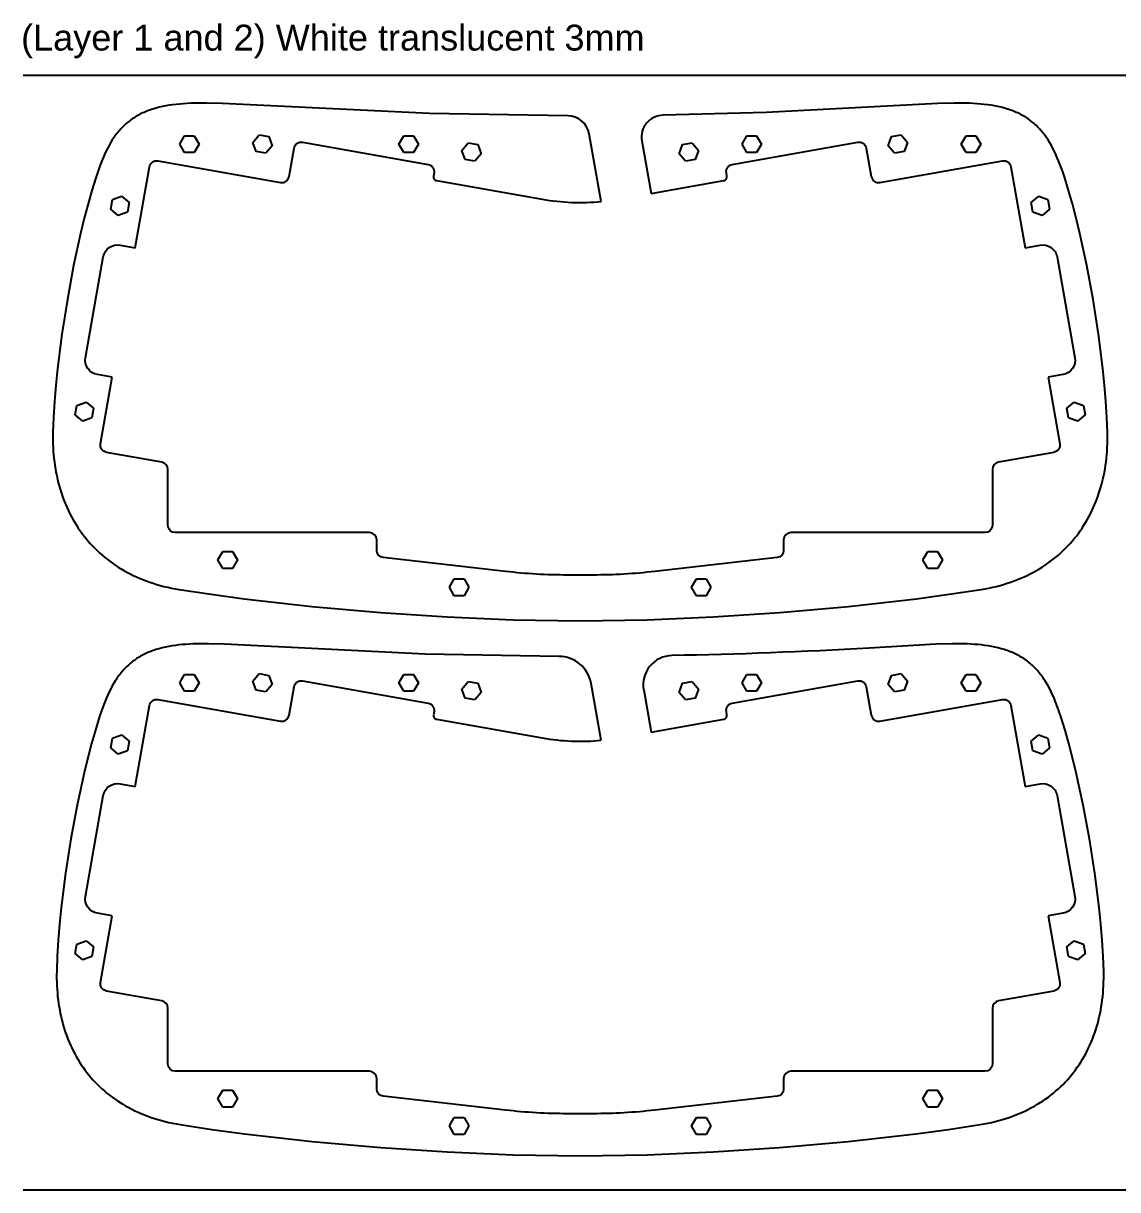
# Model space of a CAD drawing. Extents: x -770 to 754, y -86 to 233.
# Drawn here: x -464.9 to -165.4, y -86.3 to 232.8 of the extents above; entities that cross this region are included whole.
import ezdxf

# ---------------------------------------------------------------- set-up
doc = ezdxf.new("R2010")
doc.units = 0
for name, color, linetype in [('2D_ACR_PLOT$CUT1', 4, 'CONTINUOUS'), ('2D_ACR_PLOT$CUT2', 3, 'CONTINUOUS'), ('2D_ACR_PLOT$NOPRINT', 200, 'CONTINUOUS')]:
    doc.layers.add(name, color=color, linetype=linetype)
doc.styles.add('ARIAL_REGULAR', font='arial.ttf')

msp = doc.modelspace()

# ---------------------------------------------------------------- linework, layer by layer
at = {"layer": '2D_ACR_PLOT$CUT1'}
for p, q in [((-422.13, 199.74), (-420.8, 202.05)), ((-420.8, 202.05), (-418.14, 202.05)), ((-418.14, 202.05), (-416.81, 199.74)), ((-402.09, 200.2), (-400.38, 202.24)), ((-400.38, 202.24), (-397.76, 201.78)), ((-397.76, 201.78), (-396.85, 199.28)), ((-362.13, 199.74), (-360.8, 202.05)), ((-360.8, 202.05), (-358.14, 202.05)), ((-358.14, 202.05), (-356.81, 199.74)), ((-268.24, 199.74), (-266.91, 202.05)), ((-266.91, 202.05), (-264.25, 202.05)), ((-264.25, 202.05), (-262.92, 199.74)), ((-228.2, 199.28), (-227.29, 201.78)), ((-227.29, 201.78), (-224.67, 202.24)), ((-224.67, 202.24), (-222.96, 200.2)), ((-208.24, 199.74), (-206.91, 202.05)), ((-206.91, 202.05), (-204.25, 202.05)), ((-204.25, 202.05), (-202.92, 199.74)), ((-420.8, 197.44), (-422.13, 199.74)), ((-416.81, 199.74), (-418.14, 197.44)), ((-401.18, 197.7), (-402.09, 200.2)), ((-396.85, 199.28), (-398.56, 197.24)), ((-360.8, 197.44), (-362.13, 199.74)), ((-356.81, 199.74), (-358.14, 197.44)), ((-344.87, 198.02), (-343.16, 200.06)), ((-343.96, 195.52), (-344.87, 198.02)), ((-343.16, 200.06), (-340.54, 199.59)), ((-340.54, 199.59), (-339.63, 197.09)), ((-285.42, 197.09), (-284.51, 199.59)), ((-284.51, 199.59), (-281.89, 200.06)), ((-281.89, 200.06), (-280.18, 198.02)), ((-280.18, 198.02), (-281.09, 195.52)), ((-266.91, 197.44), (-268.24, 199.74)), ((-262.92, 199.74), (-264.25, 197.44)), ((-226.49, 197.24), (-228.2, 199.28)), ((-222.96, 200.2), (-223.87, 197.7)), ((-206.91, 197.44), (-208.24, 199.74)), ((-202.92, 199.74), (-204.25, 197.44)), ((-418.14, 197.44), (-420.8, 197.44)), ((-398.56, 197.24), (-401.18, 197.7)), ((-358.14, 197.44), (-360.8, 197.44)), ((-341.34, 195.05), (-343.96, 195.52)), ((-339.63, 197.09), (-341.34, 195.05)), ((-283.71, 195.05), (-285.42, 197.09)), ((-281.09, 195.52), (-283.71, 195.05)), ((-264.25, 197.44), (-266.91, 197.44)), ((-223.87, 197.7), (-226.49, 197.24)), ((-204.25, 197.44), (-206.91, 197.44)), ((-440.51, 184.58), (-438.01, 185.49)), ((-438.01, 185.49), (-435.97, 183.78)), ((-189.08, 183.78), (-187.04, 185.49)), ((-187.04, 185.49), (-184.54, 184.58)), ((-440.98, 181.96), (-440.51, 184.58)), ((-438.94, 180.25), (-440.98, 181.96)), ((-435.97, 183.78), (-436.44, 181.16)), ((-188.61, 181.16), (-189.08, 183.78)), ((-184.07, 181.96), (-186.11, 180.25)), ((-184.54, 184.58), (-184.07, 181.96)), ((-436.44, 181.16), (-438.94, 180.25)), ((-186.11, 180.25), (-188.61, 181.16)), ((-450.69, 125.64), (-450.23, 128.27)), ((-450.23, 128.27), (-447.73, 129.18)), ((-447.73, 129.18), (-445.69, 127.47)), ((-179.36, 127.47), (-177.32, 129.18)), ((-177.32, 129.18), (-174.82, 128.27)), ((-174.82, 128.27), (-174.36, 125.64)), ((-448.65, 123.93), (-450.69, 125.64)), ((-446.15, 124.84), (-448.65, 123.93)), ((-445.69, 127.47), (-446.15, 124.84)), ((-178.9, 124.84), (-179.36, 127.47)), ((-176.4, 123.93), (-178.9, 124.84)), ((-174.36, 125.64), (-176.4, 123.93)), ((-411.65, 85.97), (-410.32, 88.28)), ((-410.32, 88.28), (-407.66, 88.28)), ((-407.66, 88.28), (-406.32, 85.97)), ((-218.72, 85.97), (-217.39, 88.28)), ((-217.39, 88.28), (-214.73, 88.28)), ((-214.73, 88.28), (-213.4, 85.97)), ((-410.32, 83.67), (-411.65, 85.97)), ((-407.66, 83.67), (-410.32, 83.67)), ((-406.32, 85.97), (-407.66, 83.67)), ((-217.39, 83.67), (-218.72, 85.97)), ((-214.73, 83.67), (-217.39, 83.67)), ((-213.4, 85.97), (-214.73, 83.67)), ((-348.32, 78.5), (-346.98, 80.81)), ((-346.98, 80.81), (-344.32, 80.81)), ((-344.32, 80.81), (-342.99, 78.5)), ((-282.06, 78.5), (-280.73, 80.81)), ((-280.73, 80.81), (-278.06, 80.81)), ((-278.06, 80.81), (-276.73, 78.5)), ((-346.98, 76.2), (-348.32, 78.5)), ((-342.99, 78.5), (-344.32, 76.2)), ((-280.73, 76.2), (-282.06, 78.5)), ((-276.73, 78.5), (-278.06, 76.2)), ((-344.32, 76.2), (-346.98, 76.2)), ((-278.06, 76.2), (-280.73, 76.2)), ((-422.13, 52.38), (-420.8, 54.68)), ((-420.8, 54.68), (-418.14, 54.68)), ((-418.14, 54.68), (-416.81, 52.38)), ((-402.09, 52.84), (-400.38, 54.88)), ((-400.38, 54.88), (-397.76, 54.41)), ((-397.76, 54.41), (-396.85, 51.91)), ((-362.13, 52.38), (-360.8, 54.68)), ((-360.8, 54.68), (-358.14, 54.68)), ((-358.14, 54.68), (-356.81, 52.38)), ((-268.24, 52.38), (-266.91, 54.68)), ((-266.91, 54.68), (-264.25, 54.68)), ((-264.25, 54.68), (-262.92, 52.38)), ((-228.2, 51.91), (-227.29, 54.41)), ((-227.29, 54.41), (-224.67, 54.88)), ((-224.67, 54.88), (-222.96, 52.84)), ((-208.24, 52.38), (-206.91, 54.68)), ((-206.91, 54.68), (-204.25, 54.68)), ((-204.25, 54.68), (-202.92, 52.38)), ((-420.8, 50.07), (-422.13, 52.38)), ((-416.81, 52.38), (-418.14, 50.07)), ((-401.18, 50.34), (-402.09, 52.84)), ((-396.85, 51.91), (-398.56, 49.88)), ((-360.8, 50.07), (-362.13, 52.38)), ((-356.81, 52.38), (-358.14, 50.07)), ((-344.87, 50.65), (-343.16, 52.69)), ((-343.16, 52.69), (-340.54, 52.23)), ((-340.54, 52.23), (-339.63, 49.73)), ((-285.42, 49.73), (-284.51, 52.23)), ((-284.51, 52.23), (-281.89, 52.69)), ((-281.89, 52.69), (-280.18, 50.65)), ((-266.91, 50.07), (-268.24, 52.38)), ((-262.92, 52.38), (-264.25, 50.07)), ((-226.49, 49.88), (-228.2, 51.91)), ((-222.96, 52.84), (-223.87, 50.34)), ((-206.91, 50.07), (-208.24, 52.38)), ((-202.92, 52.38), (-204.25, 50.07)), ((-418.14, 50.07), (-420.8, 50.07)), ((-398.56, 49.88), (-401.18, 50.34)), ((-358.14, 50.07), (-360.8, 50.07)), ((-343.96, 48.15), (-344.87, 50.65)), ((-341.34, 47.69), (-343.96, 48.15)), ((-339.63, 49.73), (-341.34, 47.69)), ((-283.71, 47.69), (-285.42, 49.73)), ((-281.09, 48.15), (-283.71, 47.69)), ((-280.18, 50.65), (-281.09, 48.15)), ((-264.25, 50.07), (-266.91, 50.07)), ((-223.87, 50.34), (-226.49, 49.88)), ((-204.25, 50.07), (-206.91, 50.07)), ((-440.98, 34.6), (-440.51, 37.22)), ((-440.51, 37.22), (-438.01, 38.13)), ((-438.01, 38.13), (-435.97, 36.42)), ((-435.97, 36.42), (-436.44, 33.8)), ((-189.08, 36.42), (-187.04, 38.13)), ((-188.61, 33.8), (-189.08, 36.42)), ((-187.04, 38.13), (-184.54, 37.22)), ((-184.54, 37.22), (-184.07, 34.6)), ((-438.94, 32.89), (-440.98, 34.6)), ((-436.44, 33.8), (-438.94, 32.89)), ((-186.11, 32.89), (-188.61, 33.8)), ((-184.07, 34.6), (-186.11, 32.89)), ((-450.69, -21.72), (-450.23, -19.1)), ((-450.23, -19.1), (-447.73, -18.19)), ((-447.73, -18.19), (-445.69, -19.9)), ((-179.36, -19.9), (-177.32, -18.19)), ((-177.32, -18.19), (-174.82, -19.1)), ((-174.82, -19.1), (-174.36, -21.72)), ((-448.65, -23.43), (-450.69, -21.72)), ((-445.69, -19.9), (-446.15, -22.52)), ((-178.9, -22.52), (-179.36, -19.9)), ((-174.36, -21.72), (-176.4, -23.43)), ((-446.15, -22.52), (-448.65, -23.43)), ((-176.4, -23.43), (-178.9, -22.52)), ((-411.65, -61.39), (-410.32, -59.09)), ((-410.32, -59.09), (-407.66, -59.09)), ((-407.66, -59.09), (-406.32, -61.39)), ((-218.72, -61.39), (-217.39, -59.09)), ((-217.39, -59.09), (-214.73, -59.09)), ((-214.73, -59.09), (-213.4, -61.39)), ((-410.32, -63.7), (-411.65, -61.39)), ((-407.66, -63.7), (-410.32, -63.7)), ((-406.32, -61.39), (-407.66, -63.7)), ((-217.39, -63.7), (-218.72, -61.39)), ((-214.73, -63.7), (-217.39, -63.7)), ((-213.4, -61.39), (-214.73, -63.7)), ((-348.32, -68.86), (-346.98, -66.56)), ((-346.98, -66.56), (-344.32, -66.56)), ((-344.32, -66.56), (-342.99, -68.86)), ((-282.06, -68.86), (-280.73, -66.56)), ((-280.73, -66.56), (-278.06, -66.56)), ((-278.06, -66.56), (-276.73, -68.86)), ((-346.98, -71.17), (-348.32, -68.86)), ((-342.99, -68.86), (-344.32, -71.17)), ((-280.73, -71.17), (-282.06, -68.86)), ((-276.73, -68.86), (-278.06, -71.17)), ((-344.32, -71.17), (-346.98, -71.17)), ((-278.06, -71.17), (-280.73, -71.17))]:
    msp.add_line(p, q, dxfattribs=at)
at = {"layer": '2D_ACR_PLOT$CUT2'}
for p, q in [((-423.11, 210.61), (-424.07, 210.5)), ((-422.13, 210.71), (-423.11, 210.61)), ((-421.13, 210.79), (-422.13, 210.71)), ((-419.09, 210.9), (-421.13, 210.79)), ((-416.98, 210.95), (-419.09, 210.9)), ((-414.83, 210.95), (-416.98, 210.95)), ((-410.38, 210.82), (-414.83, 210.95)), ((-353.74, 208.08), (-410.38, 210.82)), ((-214.67, 210.82), (-261.67, 208.4)), ((-210.22, 210.95), (-214.67, 210.82)), ((-208.07, 210.95), (-210.22, 210.95)), ((-205.96, 210.9), (-208.07, 210.95)), ((-203.92, 210.79), (-205.96, 210.9)), ((-202.92, 210.71), (-203.92, 210.79)), ((-201.94, 210.61), (-202.92, 210.71)), ((-200.98, 210.5), (-201.94, 210.61)), ((-433.73, 207.49), (-434.09, 207.28)), ((-433.37, 207.69), (-433.73, 207.49)), ((-433, 207.89), (-433.37, 207.69)), ((-432.63, 208.08), (-433, 207.89)), ((-432.25, 208.26), (-432.63, 208.08)), ((-431.87, 208.43), (-432.25, 208.26)), ((-431.48, 208.6), (-431.87, 208.43)), ((-431.08, 208.76), (-431.48, 208.6)), ((-430.68, 208.91), (-431.08, 208.76)), ((-430.28, 209.06), (-430.68, 208.91)), ((-429.87, 209.2), (-430.28, 209.06)), ((-429.45, 209.34), (-429.87, 209.2)), ((-428.6, 209.59), (-429.45, 209.34)), ((-427.74, 209.82), (-428.6, 209.59)), ((-426.85, 210.02), (-427.74, 209.82)), ((-425.94, 210.2), (-426.85, 210.02)), ((-425.01, 210.36), (-425.94, 210.2)), ((-424.07, 210.5), (-425.01, 210.36)), ((-315.94, 207.47), (-353.74, 208.08)), ((-261.67, 208.4), (-289.84, 207.65)), ((-200.04, 210.36), (-200.98, 210.5)), ((-199.11, 210.2), (-200.04, 210.36)), ((-198.2, 210.02), (-199.11, 210.2)), ((-197.31, 209.82), (-198.2, 210.02)), ((-196.45, 209.59), (-197.31, 209.82)), ((-195.6, 209.34), (-196.45, 209.59)), ((-195.18, 209.2), (-195.6, 209.34)), ((-194.77, 209.06), (-195.18, 209.2)), ((-194.37, 208.91), (-194.77, 209.06)), ((-193.97, 208.76), (-194.37, 208.91)), ((-193.57, 208.6), (-193.97, 208.76)), ((-193.18, 208.43), (-193.57, 208.6)), ((-192.8, 208.26), (-193.18, 208.43)), ((-192.42, 208.08), (-192.8, 208.26)), ((-192.05, 207.89), (-192.42, 208.08)), ((-191.68, 207.69), (-192.05, 207.89)), ((-191.32, 207.49), (-191.68, 207.69)), ((-190.96, 207.28), (-191.32, 207.49)), ((-437.94, 204.22), (-438.23, 203.91)), ((-437.65, 204.51), (-437.94, 204.22)), ((-437.35, 204.8), (-437.65, 204.51)), ((-437.05, 205.08), (-437.35, 204.8)), ((-436.75, 205.35), (-437.05, 205.08)), ((-436.43, 205.62), (-436.75, 205.35)), ((-436.12, 205.88), (-436.43, 205.62)), ((-435.79, 206.13), (-436.12, 205.88)), ((-435.46, 206.37), (-435.79, 206.13)), ((-435.13, 206.61), (-435.46, 206.37)), ((-434.79, 206.84), (-435.13, 206.61)), ((-434.44, 207.07), (-434.79, 206.84)), ((-434.09, 207.28), (-434.44, 207.07)), ((-190.61, 207.07), (-190.96, 207.28)), ((-190.26, 206.84), (-190.61, 207.07)), ((-189.92, 206.61), (-190.26, 206.84)), ((-189.59, 206.37), (-189.92, 206.61)), ((-189.26, 206.13), (-189.59, 206.37)), ((-188.93, 205.88), (-189.26, 206.13)), ((-188.62, 205.62), (-188.93, 205.88)), ((-188.3, 205.35), (-188.62, 205.62)), ((-188, 205.08), (-188.3, 205.35)), ((-187.69, 204.8), (-188, 205.08)), ((-187.4, 204.51), (-187.69, 204.8)), ((-187.11, 204.22), (-187.4, 204.51)), ((-186.82, 203.91), (-187.11, 204.22)), ((-440.32, 201.24), (-440.56, 200.88)), ((-440.08, 201.6), (-440.32, 201.24)), ((-439.83, 201.95), (-440.08, 201.6)), ((-439.58, 202.3), (-439.83, 201.95)), ((-439.32, 202.63), (-439.58, 202.3)), ((-439.05, 202.96), (-439.32, 202.63)), ((-438.78, 203.29), (-439.05, 202.96)), ((-438.51, 203.6), (-438.78, 203.29)), ((-438.23, 203.91), (-438.51, 203.6)), ((-306.79, 184.03), (-310.05, 202.51)), ((-186.54, 203.6), (-186.82, 203.91)), ((-186.27, 203.29), (-186.54, 203.6)), ((-186, 202.96), (-186.27, 203.29)), ((-185.73, 202.63), (-186, 202.96)), ((-185.47, 202.3), (-185.73, 202.63)), ((-185.22, 201.95), (-185.47, 202.3)), ((-184.97, 201.6), (-185.22, 201.95)), ((-184.73, 201.24), (-184.97, 201.6)), ((-184.49, 200.88), (-184.73, 201.24)), ((-441.9, 198.56), (-442.31, 197.74)), ((-441.47, 199.36), (-441.9, 198.56)), ((-441.03, 200.13), (-441.47, 199.36)), ((-440.56, 200.88), (-441.03, 200.13)), ((-392.2, 190.85), (-390.83, 198.64)), ((-388.51, 200.26), (-354.14, 194.2)), ((-295.65, 200.61), (-293.12, 186.26)), ((-270.91, 194.2), (-236.54, 200.26)), ((-234.22, 198.64), (-232.85, 190.85)), ((-184.02, 200.13), (-184.49, 200.88)), ((-183.58, 199.36), (-184.02, 200.13)), ((-183.15, 198.56), (-183.58, 199.36)), ((-182.74, 197.74), (-183.15, 198.56)), ((-443.45, 195.15), (-443.8, 194.25)), ((-443.08, 196.03), (-443.45, 195.15)), ((-442.7, 196.9), (-443.08, 196.03)), ((-442.31, 197.74), (-442.7, 196.9)), ((-428.1, 195.15), (-394.52, 189.23)), ((-230.53, 189.23), (-196.95, 195.15)), ((-182.35, 196.9), (-182.74, 197.74)), ((-181.97, 196.03), (-182.35, 196.9)), ((-181.6, 195.15), (-181.97, 196.03)), ((-181.25, 194.25), (-181.6, 195.15)), ((-444.47, 192.41), (-445.11, 190.52)), ((-443.8, 194.25), (-444.47, 192.41)), ((-434.31, 171.41), (-430.41, 193.53)), ((-352.52, 191.88), (-352.69, 190.93)), ((-272.36, 190.93), (-272.53, 191.88)), ((-194.63, 193.53), (-190.73, 171.41)), ((-180.58, 192.41), (-181.25, 194.25)), ((-179.94, 190.52), (-180.58, 192.41)), ((-445.11, 190.52), (-446.16, 187.09)), ((-351.87, 189.77), (-322.94, 184.67)), ((-293.12, 186.26), (-273.18, 189.77)), ((-178.89, 187.09), (-179.94, 190.52)), ((-446.16, 187.09), (-447.21, 183.39)), ((-177.84, 183.39), (-178.89, 187.09)), ((-447.21, 183.39), (-448.24, 179.44)), ((-176.81, 179.44), (-177.84, 183.39)), ((-448.24, 179.44), (-449.24, 175.29)), ((-175.81, 175.29), (-176.81, 179.44)), ((-449.24, 175.29), (-451.15, 166.49)), ((-173.9, 166.49), (-175.81, 175.29)), ((-438.4, 172.13), (-434.31, 171.41)), ((-190.73, 171.41), (-186.65, 172.13)), ((-451.15, 166.49), (-452.87, 157.23)), ((-447.9, 141.31), (-443.04, 168.89)), ((-182.01, 168.89), (-177.15, 141.31)), ((-172.18, 157.23), (-173.9, 166.49)), ((-452.87, 157.23), (-454.36, 147.78)), ((-170.69, 147.78), (-172.18, 157.23)), ((-454.36, 147.78), (-455.55, 138.39)), ((-169.5, 138.39), (-170.69, 147.78)), ((-455.55, 138.39), (-456.01, 133.8)), ((-169.03, 133.8), (-169.5, 138.39)), ((-440.57, 135.96), (-444.65, 136.68)), ((-443.78, 117.73), (-440.57, 135.96)), ((-180.4, 136.68), (-184.48, 135.96)), ((-184.48, 135.96), (-181.27, 117.73)), ((-456.01, 133.8), (-456.39, 129.31)), ((-168.66, 129.31), (-169.03, 133.8)), ((-456.39, 129.31), (-456.66, 124.97)), ((-168.39, 124.97), (-168.66, 129.31)), ((-456.66, 124.97), (-456.82, 120.81)), ((-168.23, 120.81), (-168.39, 124.97)), ((-456.82, 120.81), (-456.83, 119.79)), ((-456.83, 119.79), (-456.83, 118.77)), ((-456.83, 118.77), (-456.81, 117.76)), ((-168.24, 117.76), (-168.22, 118.77)), ((-168.22, 119.79), (-168.23, 120.81)), ((-168.22, 118.77), (-168.22, 119.79)), ((-456.81, 117.76), (-456.77, 116.76)), ((-456.77, 116.76), (-456.71, 115.77)), ((-456.71, 115.77), (-456.64, 114.78)), ((-426.99, 112.74), (-442.16, 115.41)), ((-182.89, 115.41), (-198.06, 112.74)), ((-168.41, 114.78), (-168.34, 115.77)), ((-168.34, 115.77), (-168.28, 116.76)), ((-168.28, 116.76), (-168.24, 117.76)), ((-456.64, 114.78), (-456.54, 113.8)), ((-456.54, 113.8), (-456.43, 112.83)), ((-456.43, 112.83), (-456.3, 111.87)), ((-456.3, 111.87), (-456.15, 110.92)), ((-168.9, 110.92), (-168.75, 111.87)), ((-168.75, 111.87), (-168.62, 112.83)), ((-168.62, 112.83), (-168.51, 113.8)), ((-168.51, 113.8), (-168.41, 114.78)), ((-456.15, 110.92), (-455.98, 109.97)), ((-455.98, 109.97), (-455.79, 109.04)), ((-455.79, 109.04), (-455.59, 108.11)), ((-425.34, 95.46), (-425.34, 110.77)), ((-199.71, 110.77), (-199.71, 95.46)), ((-169.46, 108.11), (-169.26, 109.04)), ((-169.26, 109.04), (-169.07, 109.97)), ((-169.07, 109.97), (-168.9, 110.92)), ((-455.59, 108.11), (-455.36, 107.2)), ((-455.36, 107.2), (-455.12, 106.29)), ((-455.12, 106.29), (-454.86, 105.39)), ((-454.86, 105.39), (-454.59, 104.5)), ((-170.46, 104.5), (-170.19, 105.39)), ((-170.19, 105.39), (-169.93, 106.29)), ((-169.93, 106.29), (-169.69, 107.2)), ((-169.69, 107.2), (-169.46, 108.11)), ((-454.59, 104.5), (-454.29, 103.63)), ((-454.29, 103.63), (-453.98, 102.76)), ((-453.98, 102.76), (-453.65, 101.9)), ((-171.4, 101.9), (-171.07, 102.76)), ((-171.07, 102.76), (-170.76, 103.63)), ((-170.76, 103.63), (-170.46, 104.5)), ((-453.65, 101.9), (-453.3, 101.06)), ((-453.3, 101.06), (-452.93, 100.22)), ((-452.93, 100.22), (-452.55, 99.4)), ((-452.55, 99.4), (-452.15, 98.59)), ((-172.9, 98.59), (-172.5, 99.4)), ((-172.5, 99.4), (-172.12, 100.22)), ((-172.12, 100.22), (-171.75, 101.06)), ((-171.75, 101.06), (-171.4, 101.9)), ((-452.15, 98.59), (-451.73, 97.79)), ((-451.73, 97.79), (-451.29, 97)), ((-451.29, 97), (-450.84, 96.23)), ((-450.84, 96.23), (-450.37, 95.46)), ((-174.68, 95.46), (-174.21, 96.23)), ((-174.21, 96.23), (-173.76, 97)), ((-173.76, 97), (-173.32, 97.79)), ((-173.32, 97.79), (-172.9, 98.59)), ((-450.37, 95.46), (-449.88, 94.71)), ((-449.88, 94.71), (-449.37, 93.97)), ((-449.37, 93.97), (-448.85, 93.25)), ((-448.85, 93.25), (-448.31, 92.53)), ((-448.31, 92.53), (-447.75, 91.84)), ((-370.19, 93.46), (-423.34, 93.46)), ((-201.71, 93.46), (-254.86, 93.46)), ((-177.3, 91.84), (-176.74, 92.53)), ((-176.74, 92.53), (-176.2, 93.25)), ((-176.2, 93.25), (-175.68, 93.97)), ((-175.68, 93.97), (-175.17, 94.71)), ((-175.17, 94.71), (-174.68, 95.46)), ((-447.75, 91.84), (-447.18, 91.15)), ((-447.18, 91.15), (-446.59, 90.48)), ((-446.59, 90.48), (-445.98, 89.82)), ((-445.98, 89.82), (-445.35, 89.18)), ((-368.19, 88.61), (-368.19, 91.46)), ((-256.86, 91.46), (-256.86, 88.61)), ((-179.69, 89.18), (-179.07, 89.82)), ((-179.07, 89.82), (-178.46, 90.48)), ((-178.46, 90.48), (-177.87, 91.15)), ((-177.87, 91.15), (-177.3, 91.84)), ((-445.35, 89.18), (-444.71, 88.55)), ((-444.71, 88.55), (-444.05, 87.93)), ((-444.05, 87.93), (-443.38, 87.33)), ((-443.38, 87.33), (-442.69, 86.75)), ((-442.69, 86.75), (-441.98, 86.18)), ((-441.98, 86.18), (-441.25, 85.62)), ((-332.97, 82.82), (-366.41, 86.62)), ((-258.64, 86.62), (-292.08, 82.82)), ((-183.8, 85.62), (-183.07, 86.18)), ((-183.07, 86.18), (-182.36, 86.75)), ((-182.36, 86.75), (-181.67, 87.33)), ((-181.67, 87.33), (-181, 87.93)), ((-181, 87.93), (-180.34, 88.55)), ((-180.34, 88.55), (-179.69, 89.18)), ((-441.25, 85.62), (-440.51, 85.08)), ((-440.51, 85.08), (-439.75, 84.56)), ((-439.75, 84.56), (-438.98, 84.05)), ((-438.98, 84.05), (-438.18, 83.56)), ((-438.18, 83.56), (-437.38, 83.09)), ((-437.38, 83.09), (-436.55, 82.63)), ((-188.5, 82.63), (-187.67, 83.09)), ((-187.67, 83.09), (-186.87, 83.56)), ((-186.87, 83.56), (-186.07, 84.05)), ((-186.07, 84.05), (-185.3, 84.56)), ((-185.3, 84.56), (-184.54, 85.08)), ((-184.54, 85.08), (-183.8, 85.62)), ((-436.55, 82.63), (-435.71, 82.19)), ((-435.71, 82.19), (-434.86, 81.77)), ((-434.86, 81.77), (-433.98, 81.36)), ((-433.98, 81.36), (-433.09, 80.97)), ((-433.09, 80.97), (-432.19, 80.6)), ((-432.19, 80.6), (-431.27, 80.25)), ((-431.27, 80.25), (-430.33, 79.91)), ((-430.33, 79.91), (-429.38, 79.59)), ((-309.02, 81.86), (-316.03, 81.86)), ((-195.67, 79.59), (-194.72, 79.91)), ((-194.72, 79.91), (-193.78, 80.25)), ((-193.78, 80.25), (-192.86, 80.6)), ((-192.86, 80.6), (-191.95, 80.97)), ((-191.95, 80.97), (-191.07, 81.36)), ((-191.07, 81.36), (-190.19, 81.77)), ((-190.19, 81.77), (-189.34, 82.19)), ((-189.34, 82.19), (-188.5, 82.63)), ((-429.38, 79.59), (-428.41, 79.3)), ((-428.41, 79.3), (-427.43, 79.02)), ((-427.43, 79.02), (-426.43, 78.75)), ((-426.43, 78.75), (-425.41, 78.51)), ((-425.41, 78.51), (-424.38, 78.29)), ((-424.38, 78.29), (-423.34, 78.09)), ((-423.34, 78.09), (-422.28, 77.9)), ((-422.28, 77.9), (-413.54, 76.58)), ((-413.54, 76.58), (-404.52, 75.37)), ((-220.53, 75.37), (-211.51, 76.58)), ((-211.51, 76.58), (-202.77, 77.9)), ((-202.77, 77.9), (-201.71, 78.09)), ((-201.71, 78.09), (-200.67, 78.29)), ((-200.67, 78.29), (-199.64, 78.51)), ((-199.64, 78.51), (-198.62, 78.75)), ((-198.62, 78.75), (-197.62, 79.02)), ((-197.62, 79.02), (-196.64, 79.3)), ((-196.64, 79.3), (-195.67, 79.59)), ((-404.52, 75.37), (-385.93, 73.29)), ((-239.12, 73.29), (-220.53, 75.37)), ((-385.93, 73.29), (-367.18, 71.64)), ((-367.18, 71.64), (-348.96, 70.42)), ((-348.96, 70.42), (-330.87, 69.6)), ((-294.18, 69.6), (-276.09, 70.42)), ((-276.09, 70.42), (-257.87, 71.64)), ((-257.87, 71.64), (-239.12, 73.29)), ((-330.87, 69.6), (-312.52, 69.3)), ((-312.52, 69.3), (-294.18, 69.6)), ((-430.62, 60.73), (-431.01, 60.56)), ((-430.23, 60.89), (-430.62, 60.73)), ((-429.84, 61.04), (-430.23, 60.89)), ((-429.43, 61.19), (-429.84, 61.04)), ((-429.03, 61.33), (-429.43, 61.19)), ((-428.61, 61.46), (-429.03, 61.33)), ((-427.77, 61.71), (-428.61, 61.46)), ((-426.92, 61.93), (-427.77, 61.71)), ((-426.04, 62.13), (-426.92, 61.93)), ((-425.14, 62.31), (-426.04, 62.13)), ((-424.23, 62.47), (-425.14, 62.31)), ((-423.3, 62.6), (-424.23, 62.47)), ((-422.35, 62.72), (-423.3, 62.6)), ((-421.38, 62.82), (-422.35, 62.72)), ((-420.4, 62.89), (-421.38, 62.82)), ((-418.4, 63), (-420.4, 62.89)), ((-416.34, 63.05), (-418.4, 63)), ((-414.23, 63.05), (-416.34, 63.05)), ((-409.89, 62.92), (-414.23, 63.05)), ((-354.96, 60.25), (-409.89, 62.92)), ((-215.16, 62.92), (-233.48, 61.85)), ((-210.82, 63.05), (-215.16, 62.92)), ((-208.71, 63.05), (-210.82, 63.05)), ((-206.65, 63), (-208.71, 63.05)), ((-204.65, 62.89), (-206.65, 63)), ((-203.67, 62.82), (-204.65, 62.89)), ((-202.7, 62.72), (-203.67, 62.82)), ((-201.75, 62.6), (-202.7, 62.72)), ((-200.82, 62.47), (-201.75, 62.6)), ((-199.91, 62.31), (-200.82, 62.47)), ((-199.01, 62.13), (-199.91, 62.31)), ((-198.13, 61.93), (-199.01, 62.13)), ((-197.28, 61.71), (-198.13, 61.93)), ((-196.44, 61.46), (-197.28, 61.71)), ((-196.02, 61.33), (-196.44, 61.46)), ((-195.62, 61.19), (-196.02, 61.33)), ((-195.21, 61.04), (-195.62, 61.19)), ((-194.82, 60.89), (-195.21, 61.04)), ((-194.42, 60.73), (-194.82, 60.89)), ((-194.04, 60.56), (-194.42, 60.73)), ((-435.87, 57.49), (-436.18, 57.22)), ((-435.56, 57.76), (-435.87, 57.49)), ((-435.24, 58.02), (-435.56, 57.76)), ((-434.92, 58.27), (-435.24, 58.02)), ((-434.59, 58.51), (-434.92, 58.27)), ((-434.26, 58.75), (-434.59, 58.51)), ((-433.92, 58.98), (-434.26, 58.75)), ((-433.57, 59.2), (-433.92, 58.98)), ((-433.22, 59.41), (-433.57, 59.2)), ((-432.87, 59.62), (-433.22, 59.41)), ((-432.51, 59.82), (-432.87, 59.62)), ((-432.14, 60.02), (-432.51, 59.82)), ((-431.77, 60.21), (-432.14, 60.02)), ((-431.39, 60.39), (-431.77, 60.21)), ((-431.01, 60.56), (-431.39, 60.39)), ((-318.35, 59.61), (-354.96, 60.25)), ((-193.66, 60.39), (-194.04, 60.56)), ((-193.28, 60.21), (-193.66, 60.39)), ((-192.91, 60.02), (-193.28, 60.21)), ((-192.54, 59.82), (-192.91, 60.02)), ((-192.18, 59.62), (-192.54, 59.82)), ((-191.83, 59.41), (-192.18, 59.62)), ((-191.48, 59.2), (-191.83, 59.41)), ((-191.13, 58.98), (-191.48, 59.2)), ((-190.79, 58.75), (-191.13, 58.98)), ((-190.46, 58.51), (-190.79, 58.75)), ((-190.13, 58.27), (-190.46, 58.51)), ((-189.81, 58.02), (-190.13, 58.27)), ((-189.49, 57.76), (-189.81, 58.02)), ((-189.18, 57.49), (-189.49, 57.76)), ((-188.87, 57.22), (-189.18, 57.49)), ((-438.7, 54.44), (-438.95, 54.1)), ((-438.44, 54.78), (-438.7, 54.44)), ((-438.17, 55.11), (-438.44, 54.78)), ((-437.9, 55.43), (-438.17, 55.11)), ((-437.63, 55.75), (-437.9, 55.43)), ((-437.35, 56.06), (-437.63, 55.75)), ((-437.07, 56.36), (-437.35, 56.06)), ((-436.77, 56.65), (-437.07, 56.36)), ((-436.48, 56.94), (-436.77, 56.65)), ((-436.18, 57.22), (-436.48, 56.94)), ((-188.57, 56.94), (-188.87, 57.22)), ((-188.28, 56.65), (-188.57, 56.94)), ((-187.98, 56.36), (-188.28, 56.65)), ((-187.7, 56.06), (-187.98, 56.36)), ((-187.42, 55.75), (-187.7, 56.06)), ((-187.15, 55.43), (-187.42, 55.75)), ((-186.88, 55.11), (-187.15, 55.43)), ((-186.61, 54.78), (-186.88, 55.11)), ((-186.35, 54.44), (-186.61, 54.78)), ((-186.1, 54.1), (-186.35, 54.44)), ((-440.59, 51.52), (-441.01, 50.73)), ((-440.14, 52.29), (-440.59, 51.52)), ((-439.68, 53.03), (-440.14, 52.29)), ((-439.44, 53.4), (-439.68, 53.03)), ((-439.2, 53.75), (-439.44, 53.4)), ((-438.95, 54.1), (-439.2, 53.75)), ((-392.2, 43.49), (-390.83, 51.27)), ((-388.51, 52.9), (-354.14, 46.84)), ((-306.79, 36.67), (-309.52, 52.18)), ((-270.91, 46.84), (-236.54, 52.9)), ((-234.22, 51.27), (-232.85, 43.49)), ((-185.85, 53.75), (-186.1, 54.1)), ((-185.61, 53.4), (-185.85, 53.75)), ((-185.37, 53.03), (-185.61, 53.4)), ((-184.91, 52.29), (-185.37, 53.03)), ((-184.46, 51.52), (-184.91, 52.29)), ((-184.04, 50.73), (-184.46, 51.52)), ((-442.18, 48.24), (-442.54, 47.37)), ((-441.81, 49.09), (-442.18, 48.24)), ((-441.42, 49.92), (-441.81, 49.09)), ((-441.01, 50.73), (-441.42, 49.92)), ((-295.15, 50.44), (-293.12, 38.89)), ((-183.63, 49.92), (-184.04, 50.73)), ((-183.24, 49.09), (-183.63, 49.92)), ((-182.86, 48.24), (-183.24, 49.09)), ((-182.51, 47.37), (-182.86, 48.24)), ((-443.54, 44.68), (-444.16, 42.85)), ((-442.89, 46.48), (-443.54, 44.68)), ((-442.54, 47.37), (-442.89, 46.48)), ((-434.31, 24.05), (-430.41, 46.16)), ((-428.1, 47.79), (-394.52, 41.87)), ((-230.53, 41.87), (-196.95, 47.79)), ((-194.63, 46.17), (-190.73, 24.05)), ((-182.16, 46.48), (-182.51, 47.37)), ((-181.51, 44.68), (-182.16, 46.48)), ((-180.89, 42.85), (-181.51, 44.68)), ((-444.16, 42.85), (-445.2, 39.44)), ((-352.52, 44.52), (-352.69, 43.57)), ((-351.87, 42.41), (-322.94, 37.31)), ((-293.12, 38.89), (-273.18, 42.41)), ((-272.36, 43.57), (-272.53, 44.52)), ((-179.85, 39.44), (-180.89, 42.85)), ((-445.2, 39.44), (-446.24, 35.76)), ((-178.81, 35.76), (-179.85, 39.44)), ((-446.24, 35.76), (-447.27, 31.84)), ((-177.78, 31.84), (-178.81, 35.76)), ((-447.27, 31.84), (-448.27, 27.7)), ((-176.78, 27.7), (-177.78, 31.84)), ((-448.27, 27.7), (-450.17, 18.92)), ((-174.88, 18.92), (-176.78, 27.7)), ((-438.4, 24.77), (-434.31, 24.05)), ((-190.73, 24.05), (-186.65, 24.77)), ((-447.9, -6.05), (-443.04, 21.52)), ((-182.01, 21.52), (-177.15, -6.05)), ((-450.17, 18.92), (-451.89, 9.69)), ((-173.16, 9.69), (-174.88, 18.92)), ((-451.89, 9.69), (-453.37, 0.27)), ((-171.68, 0.27), (-173.16, 9.69)), ((-453.37, 0.27), (-454.55, -9.08)), ((-170.5, -9.08), (-171.68, 0.27)), ((-454.55, -9.08), (-455.01, -13.64)), ((-170.04, -13.64), (-170.5, -9.08)), ((-440.57, -11.41), (-444.65, -10.69)), ((-443.78, -29.63), (-440.57, -11.41)), ((-180.4, -10.69), (-184.48, -11.41)), ((-184.48, -11.41), (-181.27, -29.63)), ((-455.01, -13.64), (-455.38, -18.1)), ((-169.67, -18.1), (-170.04, -13.64)), ((-455.38, -18.1), (-455.64, -22.4)), ((-169.41, -22.4), (-169.67, -18.1)), ((-455.64, -22.4), (-455.79, -26.52)), ((-169.26, -26.52), (-169.41, -22.4)), ((-455.79, -26.52), (-455.8, -27.53)), ((-455.8, -27.53), (-455.8, -28.53)), ((-455.8, -28.53), (-455.78, -29.52)), ((-169.27, -29.52), (-169.25, -28.53)), ((-169.25, -27.53), (-169.26, -26.52)), ((-169.25, -28.53), (-169.25, -27.53)), ((-455.78, -29.52), (-455.74, -30.51)), ((-455.74, -30.51), (-455.68, -31.49)), ((-455.68, -31.49), (-455.61, -32.46)), ((-169.44, -32.46), (-169.37, -31.49)), ((-169.37, -31.49), (-169.31, -30.51)), ((-169.31, -30.51), (-169.27, -29.52)), ((-455.61, -32.46), (-455.52, -33.42)), ((-455.52, -33.42), (-455.41, -34.38)), ((-455.41, -34.38), (-455.28, -35.32)), ((-426.99, -34.63), (-442.16, -31.95)), ((-182.89, -31.95), (-198.06, -34.63)), ((-169.77, -35.32), (-169.64, -34.38)), ((-169.64, -34.38), (-169.53, -33.42)), ((-169.53, -33.42), (-169.44, -32.46)), ((-455.28, -35.32), (-455.13, -36.26)), ((-455.13, -36.26), (-454.97, -37.19)), ((-454.97, -37.19), (-454.79, -38.1)), ((-454.79, -38.1), (-454.59, -39.01)), ((-425.34, -51.91), (-425.34, -36.6)), ((-199.71, -36.6), (-199.71, -51.91)), ((-170.46, -39.01), (-170.26, -38.1)), ((-170.26, -38.1), (-170.08, -37.19)), ((-170.08, -37.19), (-169.92, -36.26)), ((-169.92, -36.26), (-169.77, -35.32)), ((-454.59, -39.01), (-454.38, -39.91)), ((-454.38, -39.91), (-454.14, -40.8)), ((-454.14, -40.8), (-453.89, -41.68)), ((-171.16, -41.68), (-170.91, -40.8)), ((-170.91, -40.8), (-170.67, -39.91)), ((-170.67, -39.91), (-170.46, -39.01)), ((-453.89, -41.68), (-453.62, -42.55)), ((-453.62, -42.55), (-453.34, -43.4)), ((-453.34, -43.4), (-453.04, -44.25)), ((-453.04, -44.25), (-452.72, -45.09)), ((-172.33, -45.09), (-172.01, -44.25)), ((-172.01, -44.25), (-171.71, -43.4)), ((-171.71, -43.4), (-171.43, -42.55)), ((-171.43, -42.55), (-171.16, -41.68)), ((-452.72, -45.09), (-452.38, -45.91)), ((-452.38, -45.91), (-452.02, -46.73)), ((-452.02, -46.73), (-451.65, -47.53)), ((-451.65, -47.53), (-451.26, -48.32)), ((-173.79, -48.32), (-173.4, -47.53)), ((-173.4, -47.53), (-173.03, -46.73)), ((-173.03, -46.73), (-172.67, -45.91)), ((-172.67, -45.91), (-172.33, -45.09)), ((-451.26, -48.32), (-450.86, -49.1)), ((-450.86, -49.1), (-450.43, -49.87)), ((-450.43, -49.87), (-449.99, -50.63)), ((-449.99, -50.63), (-449.54, -51.37)), ((-175.51, -51.37), (-175.06, -50.63)), ((-175.06, -50.63), (-174.62, -49.87)), ((-174.62, -49.87), (-174.19, -49.1)), ((-174.19, -49.1), (-173.79, -48.32)), ((-449.54, -51.37), (-449.06, -52.1)), ((-449.06, -52.1), (-448.57, -52.82)), ((-448.57, -52.82), (-448.06, -53.53)), ((-448.06, -53.53), (-447.54, -54.22)), ((-447.54, -54.22), (-447, -54.9)), ((-370.19, -53.91), (-423.34, -53.91)), ((-201.71, -53.91), (-254.86, -53.91)), ((-178.05, -54.9), (-177.51, -54.22)), ((-177.51, -54.22), (-176.99, -53.53)), ((-176.99, -53.53), (-176.48, -52.82)), ((-176.48, -52.82), (-175.99, -52.1)), ((-175.99, -52.1), (-175.51, -51.37)), ((-447, -54.9), (-446.44, -55.57)), ((-446.44, -55.57), (-445.86, -56.22)), ((-445.86, -56.22), (-445.27, -56.86)), ((-445.27, -56.86), (-444.66, -57.49)), ((-368.19, -58.76), (-368.19, -55.91)), ((-256.86, -55.91), (-256.86, -58.76)), ((-180.39, -57.49), (-179.78, -56.86)), ((-179.78, -56.86), (-179.19, -56.22)), ((-179.19, -56.22), (-178.61, -55.57)), ((-178.61, -55.57), (-178.05, -54.9)), ((-444.66, -57.49), (-444.03, -58.1)), ((-444.03, -58.1), (-443.39, -58.7)), ((-443.39, -58.7), (-442.73, -59.28)), ((-442.73, -59.28), (-442.05, -59.85)), ((-442.05, -59.85), (-441.36, -60.4)), ((-441.36, -60.4), (-440.65, -60.94)), ((-184.4, -60.94), (-183.69, -60.4)), ((-183.69, -60.4), (-183, -59.85)), ((-183, -59.85), (-182.32, -59.28)), ((-182.32, -59.28), (-181.66, -58.7)), ((-181.66, -58.7), (-181.02, -58.1)), ((-181.02, -58.1), (-180.39, -57.49)), ((-440.65, -60.94), (-439.93, -61.46)), ((-439.93, -61.46), (-439.18, -61.97)), ((-439.18, -61.97), (-438.43, -62.46)), ((-438.43, -62.46), (-437.65, -62.94)), ((-437.65, -62.94), (-436.86, -63.4)), ((-436.86, -63.4), (-436.05, -63.85)), ((-332.97, -64.54), (-366.41, -60.74)), ((-258.64, -60.74), (-292.08, -64.54)), ((-189, -63.85), (-188.19, -63.4)), ((-188.19, -63.4), (-187.4, -62.94)), ((-187.4, -62.94), (-186.62, -62.46)), ((-186.62, -62.46), (-185.86, -61.97)), ((-185.86, -61.97), (-185.12, -61.46)), ((-185.12, -61.46), (-184.4, -60.94)), ((-436.05, -63.85), (-435.23, -64.28)), ((-435.23, -64.28), (-434.39, -64.69)), ((-434.39, -64.69), (-433.53, -65.08)), ((-433.53, -65.08), (-432.66, -65.46)), ((-432.66, -65.46), (-431.77, -65.82)), ((-431.77, -65.82), (-430.86, -66.17)), ((-430.86, -66.17), (-429.94, -66.5)), ((-429.94, -66.5), (-429, -66.81)), ((-429, -66.81), (-428.05, -67.1)), ((-309.02, -65.5), (-316.03, -65.5)), ((-197, -67.1), (-196.05, -66.81)), ((-196.05, -66.81), (-195.11, -66.5)), ((-195.11, -66.5), (-194.19, -66.17)), ((-194.19, -66.17), (-193.28, -65.82)), ((-193.28, -65.82), (-192.39, -65.46)), ((-192.39, -65.46), (-191.52, -65.08)), ((-191.52, -65.08), (-190.66, -64.69)), ((-190.66, -64.69), (-189.82, -64.28)), ((-189.82, -64.28), (-189, -63.85)), ((-428.05, -67.1), (-427.08, -67.37)), ((-427.08, -67.37), (-426.09, -67.63)), ((-426.09, -67.63), (-425.09, -67.87)), ((-425.09, -67.87), (-424.08, -68.09)), ((-424.08, -68.09), (-423.04, -68.29)), ((-423.04, -68.29), (-421.99, -68.47)), ((-421.99, -68.47), (-413.34, -69.8)), ((-413.34, -69.8), (-404.38, -71)), ((-220.67, -71), (-211.71, -69.8)), ((-211.71, -69.8), (-203.06, -68.47)), ((-203.06, -68.47), (-202.01, -68.29)), ((-202.01, -68.29), (-200.97, -68.09)), ((-200.97, -68.09), (-199.96, -67.87)), ((-199.96, -67.87), (-198.95, -67.63)), ((-198.95, -67.63), (-197.97, -67.37)), ((-197.97, -67.37), (-197, -67.1)), ((-404.38, -71), (-385.84, -73.08)), ((-385.84, -73.08), (-367.11, -74.73)), ((-257.94, -74.73), (-239.21, -73.08)), ((-239.21, -73.08), (-220.67, -71)), ((-367.11, -74.73), (-348.9, -75.95)), ((-348.9, -75.95), (-330.84, -76.77)), ((-294.21, -76.77), (-276.15, -75.95)), ((-276.15, -75.95), (-257.94, -74.73)), ((-330.84, -76.77), (-312.52, -77.06)), ((-312.52, -77.06), (-294.21, -76.77))]:
    msp.add_line(p, q, dxfattribs=at)
for centre, radius, start, end in [((-315.96, 201.47), 6, 10, 89.8588), ((-289.74, 201.65), 6, 90.937, 190), ((-394.17, 191.2), 2, 260.0004, 349.999), ((-351.7, 190.76), 1, 169.9996, 259.9996), ((-273.35, 190.76), 1, 280.0003, 10.0004), ((-230.88, 191.2), 2, 189.9992, 280), ((-312.52, 243.76), 60, 259.9996, 275.4848), ((-427.34, 110.77), 2, 0, 79.9998), ((-197.71, 110.77), 2, 100.0004, 180), ((-370.19, 91.46), 2, 0, 90), ((-254.86, 91.46), 2, 90, 180), ((-318.39, 50.61), 9, 10, 89.7595), ((-287.28, 51.83), 8, 91.0365, 190), ((-394.17, 43.84), 2, 260.0004, 349.999), ((-351.7, 43.39), 1, 169.9996, 259.9996), ((-273.35, 43.39), 1, 280.0003, 10.0004), ((-230.88, 43.84), 2, 189.9992, 280), ((-312.52, 96.39), 60, 259.9996, 275.4848), ((-427.34, -36.6), 2, 0, 79.9998), ((-197.71, -36.6), 2, 100.0004, 180), ((-370.19, -55.91), 2, 0, 90), ((-254.86, -55.91), 2, 90, 180)]:
    msp.add_arc(centre, radius, start, end, dxfattribs=at)
at = {"layer": '2D_ACR_PLOT$CUT2', "extrusion": (0, 0, -1)}
for centre, radius, start, end in [((388.86, 198.29), 2, 10.001, 100.0002), ((236.19, 198.29), 2, 79.9998, 170.0008), ((428.44, 193.18), 2, 10.0001, 99.9996), ((196.6, 193.18), 2, 80, 170.0008), ((354.49, 192.23), 2, 100.0002, 190.0004), ((270.56, 192.23), 2, 349.9996, 79.9998), ((439.1, 168.19), 4, 10, 100), ((185.95, 168.19), 4, 80, 170), ((443.96, 140.62), 4, 280, 10), ((181.09, 140.62), 4, 170, 260), ((441.81, 117.38), 2, 280.0002, 10.0001), ((183.24, 117.38), 2, 170.0008, 259.9996), ((423.34, 95.46), 2, 270, 0), ((201.71, 95.46), 2, 180, 270), ((366.19, 88.61), 2, 276.4836, 0), ((258.86, 88.61), 2, 180, 263.5164), ((316.03, 231.86), 150, 270, 276.4836), ((309.02, 231.86), 150, 263.5164, 270), ((312.59, 1450.2), 1390.6, 266.73852, 268.96279), ((388.86, 50.93), 2, 10.001, 100.0002), ((236.19, 50.93), 2, 79.9998, 170.0008), ((428.44, 45.82), 2, 10.0001, 99.9996), ((196.6, 45.82), 2, 80, 170.0008), ((354.49, 44.87), 2, 100.0002, 190.0004), ((270.56, 44.87), 2, 349.9996, 79.9998), ((439.1, 20.83), 4, 10, 100), ((185.95, 20.83), 4, 80, 170), ((443.96, -6.75), 4, 280, 10), ((181.09, -6.75), 4, 170, 260), ((441.81, -29.98), 2, 280.0002, 10.0001), ((183.24, -29.98), 2, 170.0008, 259.9996), ((423.34, -51.91), 2, 270, 0), ((201.71, -51.91), 2, 180, 270), ((366.19, -58.76), 2, 276.4836, 0), ((258.86, -58.76), 2, 180, 263.5164), ((316.03, 84.5), 150, 270, 276.4836), ((309.02, 84.5), 150, 263.5164, 270)]:
    msp.add_arc(centre, radius, start, end, dxfattribs=at)
at = {"layer": '2D_ACR_PLOT$NOPRINT'}
for p, q in [((-160.12, 218.51), (-464.92, 218.51)), ((-464.92, -86.29), (-160.12, -86.29))]:
    msp.add_line(p, q, dxfattribs=at)

# ---------------------------------------------------------------- texts
at = {"layer": '2D_ACR_PLOT$NOPRINT', "linetype": 'CONTINUOUS', "style": 'ARIAL_REGULAR'}
msp.add_text('(Layer 1 and 2) White translucent 3mm', height=7.0675, dxfattribs=at).set_placement((-465.53, 225.34))

doc.saveas('drawing.dxf')
